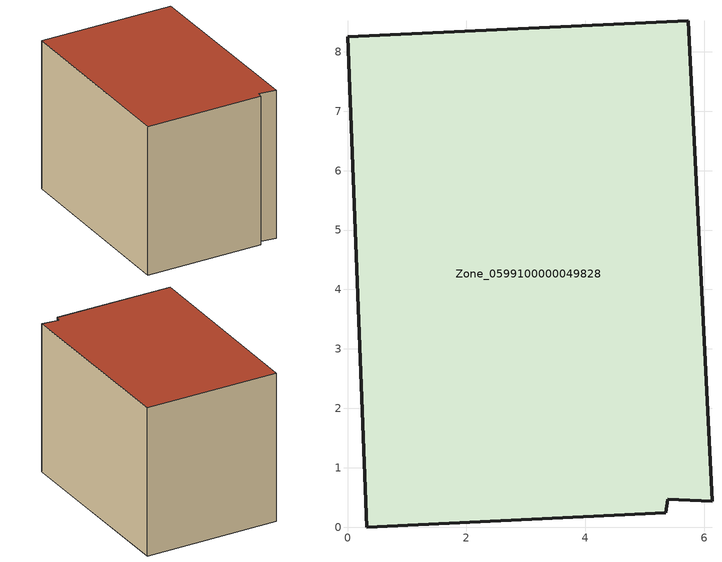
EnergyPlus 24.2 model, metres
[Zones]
Zone_0599100000049828
 floor ground (C_G): 6.13,0.44 5.39,0.47 5.35,0.24 0.32,0 0,8.25 5.73,8.52 z0
 wall outside (C_F): 0,8.25 0.32,0 5.35,0.24 5.39,0.47 6.13,0.44 5.73,8.52 0,8.25 z0:6.44
 roof outside (C_R): 5.39,0.47 6.13,0.44 5.73,8.52 0,8.25 0.32,0 5.35,0.24 z6.44
[BUILDING]
Pand.0599100000049828: North Axis=0; Terrain=City; Loads Convergence Tolerance Value=0.04; Temperature Convergence Tolerance Value=0.4; Solar Distribution=FullExterior; Maximum Number of Warmup Days=25; Minimum Number of Warmup Days=1
[Site:Location]
Rotterdam.The.Hague.AP_ZH_NLD Design_Conditions: Latitude=51.96; Longitude=4.45; Time Zone=1; Elevation=-4.5
[SITE:GROUNDTEMPERATURE:BUILDINGSURFACE]
18, 18, 18, 18, 18, 18, 18, 18, 18, 18, 18, 18
[MATERIAL] Thermal Absorptance=0.9; Solar Absorptance=0.7; Visible Absorptance=0.7
Name | Roughness | Thickness | Conductivity | Density | Specific Heat
G.TC.1946 | MediumSmooth | 0.15 | 1 | 540 | 1210
F.TC.1946 | Rough | 0.3 | 0.857143 | 1920 | 840
R.TC.1946 | MediumRough | 0.2 | 0.909091 | 1500 | 1000
[CONSTRUCTION]
C_G: G.TC.1946
C_F: F.TC.1946
C_R: R.TC.1946
[ZONE]
Zone_0599100000049828: Type=1; Multiplier=1; Ceiling Height=Autocalculate; Volume=Autocalculate; Floor Area=autocalculate; Part of Total Floor Area=Yes
[ZONEINFILTRATION:DESIGNFLOWRATE]
Infil_Zone_0599100000049828: Zone or ZoneList or Space or SpaceList=Zone_0599100000049828; Schedule=AlwaysOn; Design Flow Rate Calculation Method=Flow/Area; Flow Rate per Floor Area=0.003; Constant Term Coefficient=1; Temperature Term Coefficient=0; Velocity Term Coefficient=0; Velocity Squared Term Coefficient=0
[HVACTEMPLATE:ZONE:IDEALLOADSAIRSYSTEM]
Zone_0599100000049828: Maximum Heating Supply Air Temperature=50; Minimum Cooling Supply Air Temperature=13; Maximum Heating Supply Air Humidity Ratio=0.0156; Minimum Cooling Supply Air Humidity Ratio=0.0077; Heating Limit=NoLimit; Cooling Limit=NoLimit; Dehumidification Control Type=ConstantSensibleHeatRatio; Cooling Sensible Heat Ratio=0.7; Dehumidification Setpoint=60; Humidification Control Type=None; Humidification Setpoint=30; Outdoor Air Method=None; Outdoor Air Flow Rate per Person=0.00944; Outdoor Air Flow Rate per Zone Floor Area=0; Outdoor Air Flow Rate per Zone=0; Demand Controlled Ventilation Type=None; Outdoor Air Economizer Type=NoEconomizer; Heat Recovery Type=None; Sensible Heat Recovery Effectiveness=0.7; Latent Heat Recovery Effectiveness=0.65
[ZONECONTROL:THERMOSTAT]
ThermostatControl_Zone_0599100000049828: Zone or ZoneList=Zone_0599100000049828; Control Type Schedule=DualSetpointControlType; Control 1=Thermostat_Zone_0599100000049828; Temperature Difference Between Cutout And Setpoint=0
[THERMOSTATSETPOINT:DUALSETPOINT]
Thermostat_Zone_0599100000049828: Heating Setpoint Temperature Schedule=HeatingSetpoint_Zone_0599100000049828; Cooling Setpoint Temperature Schedule=CoolingSetpoint_Zone_0599100000049828
[SCHEDULE:COMPACT]
HeatingSetpoint_Zone_0599100000049828: Through: 12/31, For: AllDays, Until: 24:00, 21
CoolingSetpoint_Zone_0599100000049828: Through: 12/31, For: AllDays, Until: 24:00, 24
DualSetpointControlType: Through: 12/31, For: AllDays, Until: 24:00, 4
AlwaysOn: Through: 12/31, For: AllDays, Until: 24:00, 1
